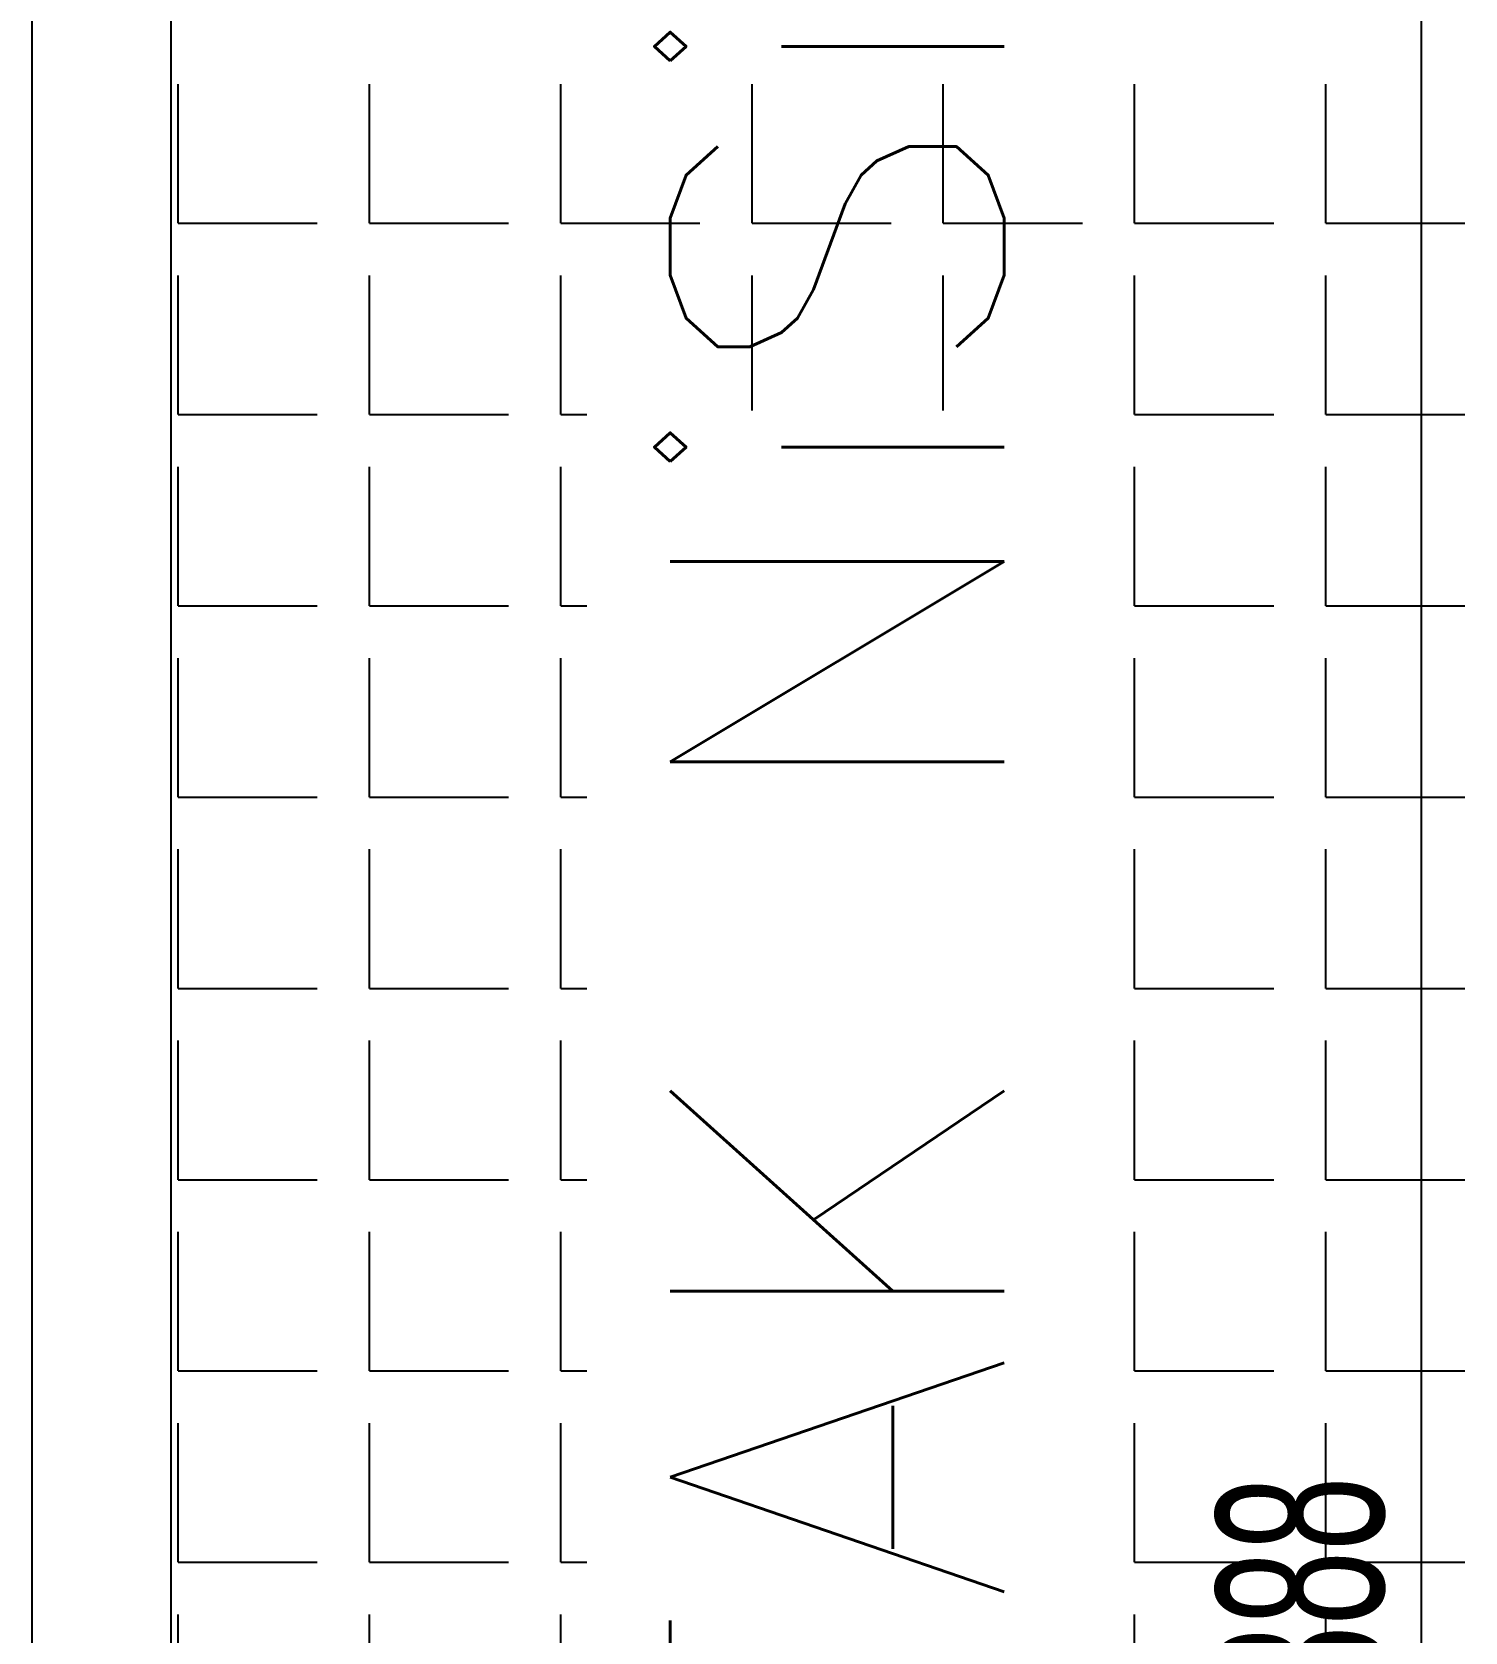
# Model space of a CAD drawing. Header units: inches. Extents: x -7543 to -822, y 102837 to 190349.
# Drawn here: x -833.31676 to -833.29616, y 102837.0138 to 102837.03681 of the extents above; entities that cross this region are included whole.
import ezdxf

# ---------------------------------------------------------------- set-up
doc = ezdxf.new("R2010")
doc.units = ezdxf.units.IN
doc.header["$MEASUREMENT"] = 0
doc.linetypes.add('DASHDOTX2', pattern=[2, 1, -0.5, 0, -0.5])
for name, color, linetype, lineweight in [('AKS', 1, 'Continuous', 25), ('ICOL', 55, 'Continuous', 25), ('YAZI', 7, 'Continuous', 25)]:
    doc.layers.add(name, color=color, linetype=linetype, lineweight=lineweight)
doc.styles.add('OLCU', font='tromand.shx', dxfattribs={"width": 0.6, "height": 12})
doc.styles.add('TXTX', font='TXTX')

msp = doc.modelspace()

# ---------------------------------------------------------------- linework, layer by layer
at = {"layer": 'AKS', "linetype": 'DASHDOTX2', "ltscale": 10}
msp.add_line((-833.316761, 102836.73452), (-833.316761, 102837.241638), dxfattribs=at)
at = {"layer": 'ICOL'}
for p, q in [((-833.314761, 102836.982684), (-833.314761, 102837.053184)), ((-833.296787, 102837.053184), (-833.296787, 102836.975684)), ((-833.314659, 102837.034057), (-833.314659, 102837.036057)), ((-833.311909, 102837.034057), (-833.311909, 102837.036057)), ((-833.309159, 102837.034057), (-833.309159, 102837.036057)), ((-833.306409, 102837.034057), (-833.306409, 102837.036057)), ((-833.303659, 102837.034057), (-833.303659, 102837.036057)), ((-833.300909, 102837.034057), (-833.300909, 102837.036057)), ((-833.298159, 102837.034057), (-833.298159, 102837.036057)), ((-833.314659, 102837.034057), (-833.312659, 102837.034057)), ((-833.311909, 102837.034057), (-833.309909, 102837.034057)), ((-833.309159, 102837.034057), (-833.307159, 102837.034057)), ((-833.306409, 102837.034057), (-833.304409, 102837.034057)), ((-833.303659, 102837.034057), (-833.301659, 102837.034057)), ((-833.300909, 102837.034057), (-833.298909, 102837.034057)), ((-833.298159, 102837.034057), (-833.296159, 102837.034057)), ((-833.314659, 102837.031307), (-833.314659, 102837.033307)), ((-833.311909, 102837.031307), (-833.311909, 102837.033307)), ((-833.309159, 102837.031307), (-833.309159, 102837.033307)), ((-833.306409, 102837.031365), (-833.306409, 102837.033307)), ((-833.303659, 102837.031365), (-833.303659, 102837.033307)), ((-833.300909, 102837.031307), (-833.300909, 102837.033307)), ((-833.298159, 102837.031307), (-833.298159, 102837.033307)), ((-833.314659, 102837.031307), (-833.312659, 102837.031307)), ((-833.311909, 102837.031307), (-833.309909, 102837.031307)), ((-833.309159, 102837.031307), (-833.308785, 102837.031307)), ((-833.300909, 102837.031307), (-833.298909, 102837.031307)), ((-833.298159, 102837.031307), (-833.296159, 102837.031307)), ((-833.314659, 102837.028557), (-833.314659, 102837.030557)), ((-833.311909, 102837.028557), (-833.311909, 102837.030557)), ((-833.309159, 102837.028557), (-833.309159, 102837.030557)), ((-833.300909, 102837.028557), (-833.300909, 102837.030557)), ((-833.298159, 102837.028557), (-833.298159, 102837.030557)), ((-833.314659, 102837.028557), (-833.312659, 102837.028557)), ((-833.311909, 102837.028557), (-833.309909, 102837.028557)), ((-833.309159, 102837.028557), (-833.308785, 102837.028557)), ((-833.300909, 102837.028557), (-833.298909, 102837.028557)), ((-833.298159, 102837.028557), (-833.296159, 102837.028557)), ((-833.314659, 102837.025807), (-833.314659, 102837.027807)), ((-833.311909, 102837.025807), (-833.311909, 102837.027807)), ((-833.309159, 102837.025807), (-833.309159, 102837.027807)), ((-833.300909, 102837.025807), (-833.300909, 102837.027807)), ((-833.298159, 102837.025807), (-833.298159, 102837.027807)), ((-833.314659, 102837.025807), (-833.312659, 102837.025807)), ((-833.311909, 102837.025807), (-833.309909, 102837.025807)), ((-833.309159, 102837.025807), (-833.308785, 102837.025807)), ((-833.300909, 102837.025807), (-833.298909, 102837.025807)), ((-833.298159, 102837.025807), (-833.296159, 102837.025807)), ((-833.314659, 102837.023057), (-833.314659, 102837.025057)), ((-833.311909, 102837.023057), (-833.311909, 102837.025057)), ((-833.309159, 102837.023057), (-833.309159, 102837.025057)), ((-833.300909, 102837.023057), (-833.300909, 102837.025057)), ((-833.298159, 102837.023057), (-833.298159, 102837.025057)), ((-833.314659, 102837.023057), (-833.312659, 102837.023057)), ((-833.311909, 102837.023057), (-833.309909, 102837.023057)), ((-833.309159, 102837.023057), (-833.308785, 102837.023057)), ((-833.300909, 102837.023057), (-833.298909, 102837.023057)), ((-833.298159, 102837.023057), (-833.296159, 102837.023057)), ((-833.314659, 102837.020307), (-833.314659, 102837.022307)), ((-833.311909, 102837.020307), (-833.311909, 102837.022307)), ((-833.309159, 102837.020307), (-833.309159, 102837.022307)), ((-833.300909, 102837.020307), (-833.300909, 102837.022307)), ((-833.298159, 102837.020307), (-833.298159, 102837.022307)), ((-833.314659, 102837.020307), (-833.312659, 102837.020307)), ((-833.311909, 102837.020307), (-833.309909, 102837.020307)), ((-833.309159, 102837.020307), (-833.308785, 102837.020307)), ((-833.300909, 102837.020307), (-833.298909, 102837.020307)), ((-833.298159, 102837.020307), (-833.296159, 102837.020307)), ((-833.314659, 102837.017557), (-833.314659, 102837.019557)), ((-833.311909, 102837.017557), (-833.311909, 102837.019557)), ((-833.309159, 102837.017557), (-833.309159, 102837.019557)), ((-833.300909, 102837.017557), (-833.300909, 102837.019557)), ((-833.298159, 102837.017557), (-833.298159, 102837.019557)), ((-833.314659, 102837.017557), (-833.312659, 102837.017557)), ((-833.311909, 102837.017557), (-833.309909, 102837.017557)), ((-833.309159, 102837.017557), (-833.308785, 102837.017557)), ((-833.300909, 102837.017557), (-833.298909, 102837.017557)), ((-833.298159, 102837.017557), (-833.296159, 102837.017557)), ((-833.314659, 102837.014807), (-833.314659, 102837.016807)), ((-833.311909, 102837.014807), (-833.311909, 102837.016807)), ((-833.309159, 102837.014807), (-833.309159, 102837.016807)), ((-833.300909, 102837.014807), (-833.300909, 102837.016807)), ((-833.298159, 102837.014807), (-833.298159, 102837.016807)), ((-833.314659, 102837.014807), (-833.312659, 102837.014807)), ((-833.311909, 102837.014807), (-833.309909, 102837.014807)), ((-833.309159, 102837.014807), (-833.308785, 102837.014807)), ((-833.300909, 102837.014807), (-833.298909, 102837.014807)), ((-833.298159, 102837.014807), (-833.296159, 102837.014807)), ((-833.314659, 102837.012057), (-833.314659, 102837.014057)), ((-833.311909, 102837.012057), (-833.311909, 102837.014057)), ((-833.309159, 102837.012057), (-833.309159, 102837.014057)), ((-833.300909, 102837.012057), (-833.300909, 102837.014057)), ((-833.298159, 102837.012057), (-833.298159, 102837.014057))]:
    msp.add_line(p, q, dxfattribs=at)

# ---------------------------------------------------------------- texts
at = {"layer": 'ICOL', "insert": (-833.298515, 102837.014434), "char_height": 0.0024, "attachment_point": 5, "rotation": 90, "style": 'OLCU'}
msp.add_mtext('\\A1;388', dxfattribs=at)
at = {"layer": 'YAZI', "style": 'TXTX'}
msp.add_text('MUTFAK NiSi', height=0.0048, rotation=90, dxfattribs=at).set_placement((-833.302785, 102836.99772))

doc.saveas('drawing.dxf')
